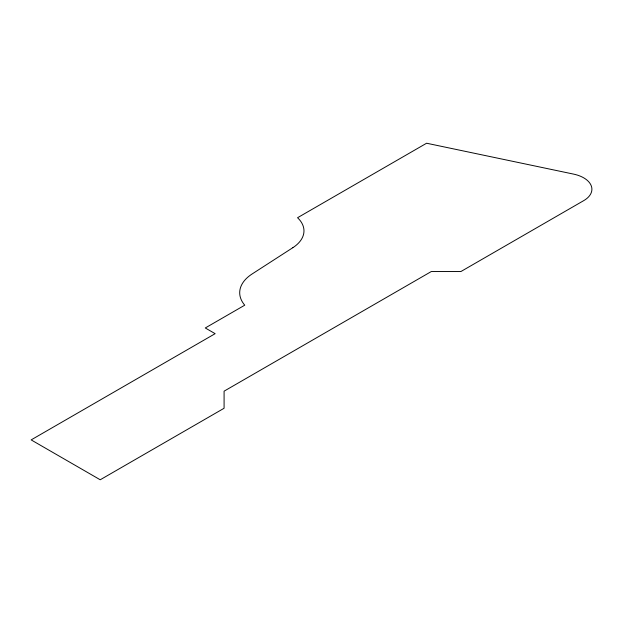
<?xml version="1.0" encoding="UTF-8"?>
<svg xmlns="http://www.w3.org/2000/svg" width="623" height="623" viewBox="0 0 623 623"><rect width="100%" height="100%" fill="white"/><g stroke="black" fill="none" stroke-linecap="round" stroke-linejoin="round"><path stroke-width="0.93" d="M292.841 247.689L252.105 273.98A48.695 28.113 0 0 0 244.746 305.184L205.279 327.971L215.145 333.671L31.15 439.9L100.217 479.772L224.085 408.26L224.085 391.174L431.295 271.542L460.895 271.542L583.712 200.637A27.91 16.112 0 0 0 573.526 174.097L426.599 143.228L297.56 217.723A43.688 25.224 0 0 1 292.841 247.689"/></g></svg>
